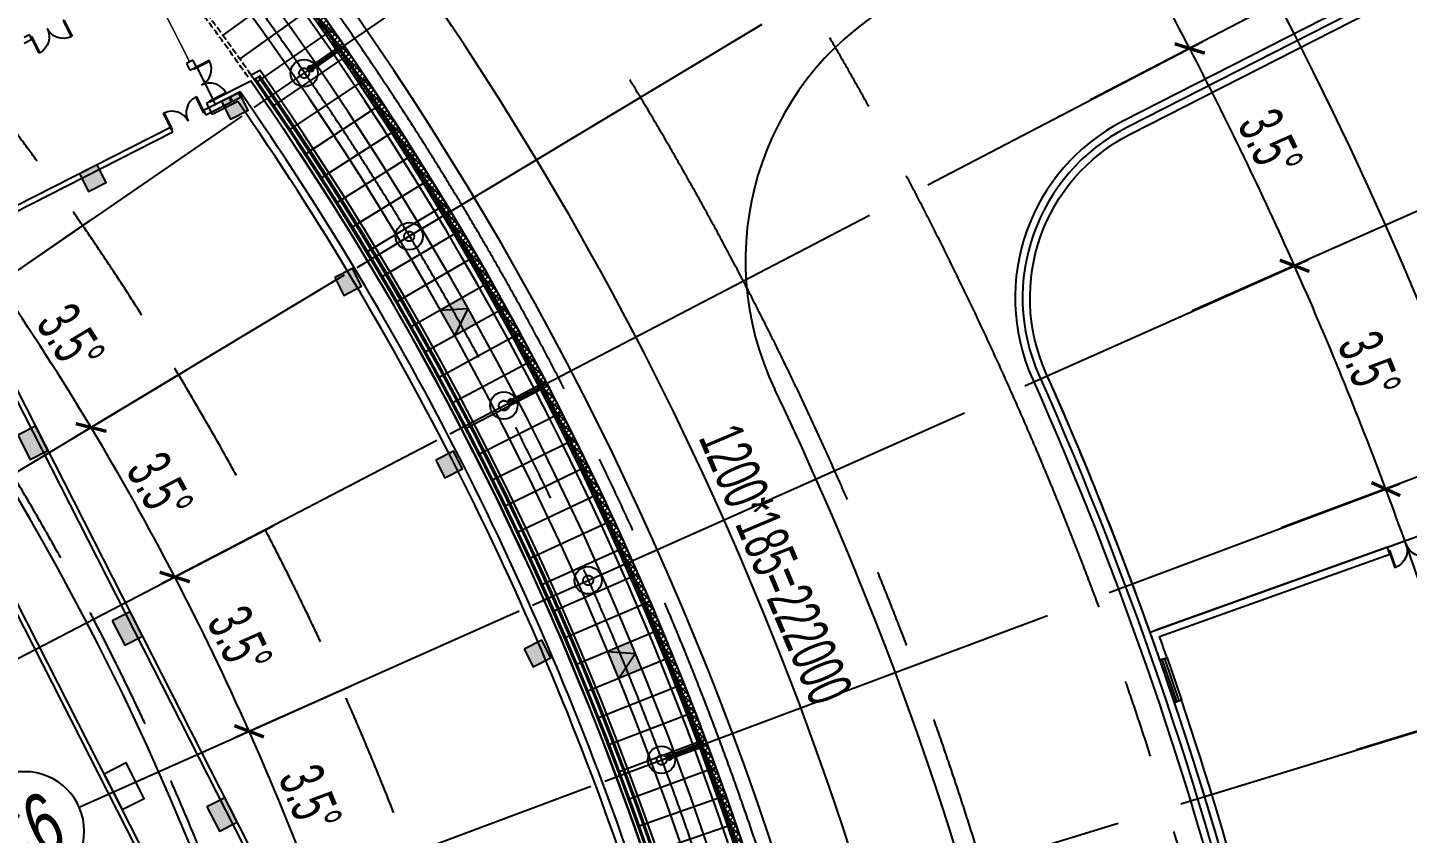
# Model space of a CAD drawing. Extents: x 1962160 to 37842216, y -162679 to 2997677.
# Drawn here: x 37707960 to 37763550, y 2798729 to 2831185 of the extents above; entities that cross this region are included whole.
import ezdxf
from ezdxf.enums import TextEntityAlignment as Align

# ---------------------------------------------------------------- set-up
doc = ezdxf.new("R2010")
doc.units = 0
doc.header["$LTSCALE"] = 1000
for name, pattern in [('__DASH', [0.35, 0.25, -0.1]), ('CENTER', [2, 1.25, -0.25, 0.25, -0.25]), ('CENTER2', [28.575000000000003, 19.05, -3.175, 3.175, -3.175]), ('DASH', [0.35, 0.25, -0.1]), ('HIDDEN', [0.375, 0.25, -0.125])]:
    doc.linetypes.add(name, pattern=pattern)
doc.layers.get('0').update_dxf_attribs({"color": 8})
doc.layers.get('Defpoints').update_dxf_attribs({"color": 8})
for name, color, linetype in [('#幕墙线-平面', 8, 'Continuous'), ('#标注', 8, 'Continuous'), ('#虚线', 8, 'HIDDEN'), ('#轴线', 8, 'CENTER2'), ('1-WIN-1', 8, 'Continuous'), ('A-AL-E', 8, 'Continuous'), ('A-COLS-PLAN-C', 8, 'DASH'), ('A-COLS-PLAN-S', 8, 'DASH'), ('A-DETL-ALUM', 8, 'Continuous'), ('A-FLOR', 8, 'Continuous'), ('A-FLOR-UNDR', 8, '__DASH'), ('A-GRID', 8, 'CENTER'), ('A-HATH', 8, 'Continuous'), ('A-ROOF-DRAN', 8, 'Continuous'), ('A-STRS-HRAL', 8, 'Continuous'), ('COLUMN', 8, 'Continuous'), ('DIM', 8, 'Continuous'), ('G-ACCS', 8, 'Continuous'), ('PUB_HATCH', 8, 'Continuous'), ('周边建筑', 8, 'Continuous'), ('建-填充', 8, 'Continuous'), ('水-雨水-压力流-标识', 8, 'Continuous')]:
    doc.layers.add(name, color=color, linetype=linetype)
doc.layers.add('A-X-CHEK', color=8, linetype='Continuous', plot=False)
doc.styles.add('#文字', font='jrs.shx', dxfattribs={"width": 0.7, "bigfont": 'hztxt.shx'})
doc.styles.add('JHZX', font='jrs.shx', dxfattribs={"width": 0.6, "bigfont": 'jhz.shx'})
doc.dimstyles.new('JZBZ-600', dxfattribs={"dimscale": 600, "dimtxt": 3, "dimasz": 1.5, "dimexe": 1, "dimexo": 1, "dimgap": 0.5, "dimtad": 1, "dimdec": 0, "dimdsep": 46, "dimtxsty": 'JHZX', "dimblk1": 'ARCHTICK', "dimblk2": 'ARCHTICK', "dimsah": 1, "dimcen": 0, "dimclrd": 1, "dimclre": 1, "dimclrt": 2, "dimadec": 1, "dimazin": 2, "dimtfac": 1, "dimtdec": 0, "dimtix": 1, "dimtmove": 0, "dimatfit": 3, "dimfxl": 1, "dimtolj": 1, "dimlwd": -1, "dimlwe": -1, "dimarcsym": 1})

# ---------------------------------------------------------------- blocks, each defined once
blk = doc.blocks.new('排水沟区域')
at = {"layer": 'A-HATH'}
h = blk.add_hatch(dxfattribs=at)
h.set_pattern_fill('ANSI37', color=256, scale=100)
h.set_pattern_definition([(45, (0, 0), (-112.2532015133644, 112.2532015133644), []), (135, (0, 0), (-112.2532015133644, -112.2532015133644), [])])
edge = h.paths.add_edge_path()
edge.add_arc((35778214.13878883, 2927624.965237803), 650.0000000036937, 183.9388823932484, 223.5627937521552, ccw=False)
edge.add_arc((35647972.51225553, 2918657.177440425), 129900.0000000662, 3.938884257588553, 38.97795766836391)
edge.add_line((35748955.2148303, 3000367.053102507), (35748683.21338074, 3000146.791373039))
edge.add_arc((35647972.51225566, 2918657.17744047), 129549.9999999376, 3.938884257573193, 38.97789835857748, ccw=False)
edge.add_arc((35778214.13878738, 2927624.965258901), 1000.000000002873, 183.938884257331, 243.7486610001553)
edge.add_arc((35647972.50986589, 2918657.177302167), 130050.0023937305, 3.558072409215487, 3.756253554398149)
blk.add_lwpolyline([(35777743.13609562, 2927177.018295643, -0.1746354518207903), (35777565.67415892, 2927580.315223805, 0.1540892544204838), (35748955.2148303, 3000367.053102507), (35748683.21338074, 3000146.791373039, -0.1540889894882649), (35777216.50089744, 2927556.272897216, 0.2670597927759777), (35777771.82913741, 2926728.102853881, 0.0008647285902376794)], format="xyb", close=True, dxfattribs=at)
blk = doc.blocks.new('A$C58e34137')
at = {"layer": 'A-X-CHEK'}
blk.add_blockref('排水沟区域', (-35647972.51433039, -2918657.17947907), dxfattribs=at)
blk = doc.blocks.new('雨水立管')
for radius in [80, 50]:
    blk.add_circle((-3.725290298461914e-09, 2.328306436538696e-10), radius)
blk = doc.blocks.new('雨水')
at = {"layer": 'A-ROOF-DRAN'}
for points in [[(35753640.54355153, 2991371.808479092), (35754693.7467623, 2992099.53991175)], [(35753725.81338886, 2991248.402422352), (35754778.71101294, 2991975.92270389)], [(35761714.59047928, 2977952.108993838), (35762848.60033847, 2978546.132071301)], [(35761784.19317549, 2977819.235126276), (35762917.86621848, 2978413.081770886)], [(35768093.01280461, 2963648.46273961), (35769290.98554606, 2964099.784523149)], [(35768145.89513639, 2963508.093729548), (35769343.5202861, 2963959.284562092)]]:
    blk.add_lwpolyline(points, dxfattribs=at)
at = {"xscale": 1.5, "yscale": 1.5, "zscale": 1.5}
for p in [(35753683.1784702, 2991310.105450721), (35761749.3918274, 2977885.672060056), (35768119.45397051, 2963578.278234579)]:
    blk.add_blockref('雨水立管', p, dxfattribs=at)
blk = doc.blocks.new('1100')
at = {"layer": 'A-DETL-ALUM', "ltscale": 0.3}
blk.add_circle((35572079.41488183, 2737404.62498665), 550, dxfattribs=at)
blk = doc.blocks.new('_YZHK')
blk.add_circle((0, 0), 0.5)
blk = doc.blocks.new('ASDFASD')
at = {"layer": 'A-COLS-PLAN-C', "ltscale": 0.3, "xscale": 400, "yscale": 400, "zscale": 400}
for p in [(35753419.45808983, 2991128.855454909), (35757647.06838046, 2984556.299125135), (35761465.54836077, 2977737.912503822), (35764860.65356098, 2970699.130921964), (35767819.71886994, 2963466.211872575)]:
    blk.add_blockref('_YZHK', p, dxfattribs=at)
blk = doc.blocks.new('$DorLib2D$00000002')
at = {"layer": '1-WIN-1'}
for p, q in [((-0.5000000000002274, 1.70530256582424e-13), (-0.5, 0.4875000000000114)), ((-0.4750000000001364, 0.4875000000002387), (-0.5, 0.4875000000000114)), ((-0.4750000000001364, 1.70530256582424e-13), (-0.4750000000001364, 0.4875000000002387)), ((0.4749999999999091, 5.684341886080801e-14), (0.4749999999999091, 0.4875000000001251)), ((0.4749999999999091, 0.4875000000001251), (0.4999999999997726, 0.4875000000001251)), ((0.5, -5.684341886080801e-14), (0.4999999999997726, 0.4875000000001251)), ((-0.5000000000002274, 1.70530256582424e-13), (-0.4750000000001364, 1.70530256582424e-13)), ((0.5, -5.684341886080801e-14), (0.4749999999999091, 5.684341886080801e-14))]:
    blk.add_line(p, q, dxfattribs=at)
for centre, start, end in [((-0.4875000000001819, 5.684341886080801e-14), 0, 88.53071642340379), ((0.4874999999999545, 5.684341886080801e-14), 91.46928357659621, 180)]:
    blk.add_arc(centre, 0.4875, start, end, dxfattribs=at)
blk = doc.blocks.new('$DorLib2D$00000213')
at = {"const_width": 0.02}
blk.add_lwpolyline([(0.5, 3.552713678800501e-15), (-0.5, 3.552713678800501e-15)], dxfattribs=at)
blk = doc.blocks.new('_FZH')
blk.add_lwpolyline([(-0.5, -0.5), (0.5, -0.5), (0.5, 0.5), (-0.5, 0.5)], close=True)
at = {"layer": 'PUB_HATCH'}
blk.add_solid([(-0.5, -0.5), (0.5, -0.5), (-0.5, 0.5), (0.5, 0.5)], dxfattribs=at)
blk = doc.blocks.new('567')
at = {"layer": '周边建筑'}
for p, q in [((-46663.73088429123, 115233.9631459191), (-47073.25337716937, 116876.4681524336)), ((-46739.36969436705, 116364.046517022), (-46469.67184502631, 115282.3475250383)), ((-46718.28945029527, 116279.4970835075), (-46524.23030503094, 116327.8814626262)), ((-46630.54502870142, 115927.5734304413), (-46718.28945029527, 116279.4970835075)), ((-46436.48588345945, 115975.9578095675), (-46524.23030503094, 116327.8814626262)), ((-46384.99494633824, 116182.7966826255), (-46106.00655845553, 115063.8353758301)), ((-46630.54502870142, 115927.5734304413), (-46436.48588345945, 115975.9578095675)), ((-46426.54464557767, 115936.0856822436), (-46620.603790842, 115887.701303124)), ((-46620.603790842, 115887.701303124), (-46339.48567837477, 114760.1981375585)), ((-46145.42653311044, 114808.5825166777), (-46426.54464557767, 115936.0856822436)), ((-48119.17457970232, 114871.0803025137), (-46663.73099029064, 115233.9631459117)), ((-46469.67184502631, 115282.3475250383), (-46663.73099029064, 115233.9631459117)), ((-46663.73099029064, 115233.9631459117), (-46591.15442160517, 114942.8744280268)), ((-48119.17457970232, 114871.0803025137), (-48410.26308713108, 114798.5037863036)), ((-48410.26308713108, 114798.5037863036), (-48337.68651846051, 114507.4150684252)), ((-48337.68651846051, 114507.4150684252), (-48046.5980110243, 114579.9915846284)), ((-48046.5980110243, 114579.9915846284), (-48119.17457970232, 114871.0803025137)), ((-46591.15442160517, 114942.8744280268), (-46106.00655845553, 115063.8353758301)), ((-46339.48567837477, 114760.1981375585), (-46145.42653311044, 114808.5825166777)), ((-45782.54368971288, 113353.1389272665), (-45976.60283497721, 113304.7545481473)), ((-45976.60283497721, 113304.7545481473), (-43917.39607618749, 105045.7273418158)), ((-43723.33693093807, 105094.111720934), (-45782.54368971288, 113353.1389272665)), ((-43433.55228500068, 103105.1358892624), (-10055.37930109352, 111427.2490978912)), ((-43287.87751885504, 103347.5794136371), (-10297.82282546908, 111572.9238640293)), ((-50693.73973722756, 108662.8342742105), (-50887.79888247699, 108614.4498950914)), ((-50887.79888247699, 108614.4498950914), (-50827.55806919932, 108372.8371897195)), ((-50609.30673437566, 108324.1919962093), (-50693.73973722756, 108662.8342742105)), ((-42344.38212601095, 99563.42608116567), (-9354.327432632446, 107788.7705315496)), ((-42295.99774689227, 99369.3669359088), (-9305.943053513765, 107594.7113862932))]:
    blk.add_line(p, q, dxfattribs=at)
blk.add_lwpolyline([(-47073.25338561833, 116876.4681862746, -0.0744215799525629), (-10790.70054857433, 125537.0892229746), (-8338.038720555604, 115699.9999267608), (8338.038676522672, 115699.9999267608), (10790.70050453395, 125537.0892229751, -0.07442158046754624), (47073.25353706628, 116876.4681253135, -0.07421954768420427)], format="xyb", dxfattribs=at)
blk.add_lwpolyline([(-19639.46213047951, 105224.3984380439), (-19881.38402606547, 106194.6941643134), (-21433.85718810558, 105807.6191313569), (-21191.93529250473, 104837.3234050795)], close=True, dxfattribs=at)
for centre, radius, start, end in [((-2.201646566390991e-05, -4.607392475008965e-05), 126000, 68.06235922378528, 111.9376407861825), ((-0.0001288577914237976, -4.404829815030098e-05), 125399.9999977943, 95.94381995888064, 111.8836034919402), ((-0.0001288577914237976, -4.404829815030098e-05), 125099.9999977941, 95.94480624710295, 111.763935769319)]:
    blk.add_arc(centre, radius, start, end, dxfattribs=at)
at = {"layer": 'COLUMN'}
for p, xscale, yscale, zscale, rotation in [((-21997.14863099903, 122947.6943870136), 800.0000000003402, 800.0000000003402, 800.0000000003402, 13.99999999997211), ((-30216.04488839209, 121189.9362298069), 800.0000000003402, 800.0000000003402, 800.0000000003402, 13.99999999997211), ((-38298.11684194952, 118883.4061713074), 800.0000000003402, 800.0000000003402, 800.0000000003402, 13.99999999997211), ((-46242.42663625628, 116024.3422711072), 800.0000000003402, 800.0000000003402, 800.0000000003402, 13.99999999997211), ((-44690.50277806073, 109799.9156503491), 800.0000000003402, 800.0000000003402, 800.0000000003402, 13.99999999997211), ((-18545.59720669687, 109104.2773355283), 1099.999999999926, 799.9999999999873, 799.999999999987, 14.00000000000297), ((-26696.08130741864, 107072.133412492), 1099.999999999926, 799.9999999999873, 799.999999999987, 14.00000000000297), ((-34846.56540814042, 105039.9894894534), 1099.999999999926, 799.9999999999873, 799.999999999987, 14.00000000000297)]:
    blk.add_blockref('_FZH', p, dxfattribs=dict(at, xscale=xscale, yscale=yscale, zscale=zscale, rotation=rotation))
at = {"layer": '周边建筑'}
for name, p, xscale, yscale, zscale, rotation in [('$DorLib2D$00000002', (-47355.16450066864, 114906.9773652707), 1500, 1500, 1500, 13.99999999998198), ('$DorLib2D$00000213', (-49829.4183922112, 114290.0765839666), -3000, 3000, -3000, 13.99999999998196), ('$DorLib2D$00000002', (-46061.01468405128, 114056.6685324092), 1500, 1500, 1500, 103.9999999999999), ('$DorLib2D$00000002', (-50972.21073156595, 109366.3638793533), -1500, 1499.999999999999, 200, 283.9999999999778)]:
    blk.add_blockref(name, p, dxfattribs=dict(at, xscale=xscale, yscale=yscale, zscale=zscale, rotation=rotation))
blk = doc.blocks.new('$WINLIB2D$00000001')
for points in [[(-0.4999999999999964, 0.5000000000000142), (-0.4999999999999964, -0.4999999999999858)], [(-0.4999999999999964, 0.5000000000000142), (0.5000000000000036, 0.5000000000000142)], [(0.5000000000000036, -0.4999999999999858), (0.5000000000000036, 0.5000000000000142)], [(0.5000000000000036, 0.1666666666666714), (-0.4999999999999964, 0.1666666666666714)], [(0.5000000000000036, -0.1666666666666572), (-0.4999999999999964, -0.1666666666666572)], [(-0.4999999999999964, -0.4999999999999858), (0.5000000000000036, -0.4999999999999858)]]:
    blk.add_lwpolyline(points)
blk = doc.blocks.new('1234')
at = {"layer": '周边建筑'}
for p, q in [((-45057.69962797686, 141184.4315249026), (-64211.78246627189, 201202.1048438773)), ((-48145.33322518878, 150859.2661689147), (-48601.38281735964, 152288.2583905384)), ((-47859.53478088044, 150950.4760874063), (-48145.33322520368, 150859.2661689743)), ((-48145.33322520368, 150859.2661689743), (-45118.50623939559, 141374.9638185725)), ((-44863.01896983944, 141561.1511993855), (-47859.53478088044, 150950.4760874063)), ((-42281.87585731596, 142353.4087191746), (-42194.71496592648, 142066.3437585458)), ((-43917.07303276844, 141543.3880342394), (-44004.23392415792, 141830.4529948458)), ((-45118.50623939559, 141374.9638185725), (-45118.50623934157, 141374.9638185874)), ((-45057.69962715916, 141184.4315223321), (-45118.50623934157, 141374.9638185874))]:
    blk.add_line(p, q, dxfattribs=at)
for points in [[(899.9999998621643, 147897.2616378292, -0.06424754974339256), (38411.22599733435, 142825.0248288214, 0.3992271408683902), (47734.13426394202, 147881.3795785159), (62643.80696957186, 193768.6338093206, 0.4257611201714258), (57410.8051248882, 203558.9581788629, 0.1695890934855462), (-81790.47026674077, 195045.0434476584, 0.4257611201712679), (-85791.3257065732, 184689.9521724582), (-65400.53789663129, 140961.7665993124, 0.3992271408685563), (-55530.9065411333, 137079.2778602466, -0.09498676638333799), (-899.9999992009252, 147897.2616378367)], [(3507.282386738807, 147308.2532562092, 0.01190288189879027), (-3507.282390698791, 147308.2532562315), (-3529.532858530059, 148157.964341335, 0.09051536275890958), (-55643.5452967938, 137357.3291338012, -0.3992271408685528), (-65128.64556051977, 141088.5520778373), (-85519.43337046169, 184816.737650983, -0.425761120171263), (-81674.45541529916, 194768.3838115633, -0.08617948601408663), (-11230.48231103458, 210901.2002502978), (-9979.055130984634, 202999.9999966249), (9979.055131915957, 202999.9999895692), (11230.48231178708, 210901.2002502382, -0.05548064099764077), (57329.37135875039, 203270.2220680118, -0.4257611201714432), (62358.49001468346, 193861.3389076069), (47448.81730905734, 147974.0846768022, -0.3992271408683997), (38489.13923465274, 143114.7307615206, 0.0597972305577292), (3529.532854573801, 148157.9643414542), (3507.2932679113, 147308.6687912941)], [(-53552.56643567048, 204917.9412060007, 0.03537684678875146), (-81906.48511818238, 195321.703083761, 0.4257611201712687), (-86063.21804268472, 184563.1666939333), (-65672.43023274094, 140834.9811207876, 0.3992271408685562), (-55418.26778547093, 136801.2265866995, -0.08992013827698078), (-3863.717572046444, 147549.4211662337, -0.08992013827698078)]]:
    blk.add_lwpolyline(points, format="xyb", dxfattribs=at)
for centre, radius, start, end in [((2.793967723846436e-08, -7.748603820800781e-07), 148500.0000006685, 91.64907696212661, 106.5424971075481), ((2.980232238769531e-08, -7.748603820800781e-07), 148200.0000006686, 91.60015078360507, 106.5417941527147), ((2.048909664154053e-08, -7.674098014831543e-07), 148500.0000006624, 107.2369959366549, 107.584250938892), ((1.247972249984741e-07, -1.05053186416626e-06), 148200.0000009605, 107.6613649034631, 107.6999999745817), ((3.725290298461914e-08, -7.748603820800781e-07), 148200.0000006689, 107.2376988997003, 107.6613649034631), ((-4.936009645462036e-07, 1.318752765655518e-06), 148199.9999984893, 107.7579917323684, 111.9463856605834)]:
    blk.add_arc(centre, radius, start, end, dxfattribs=at)
for name, p, xscale, yscale, zscale, rotation in [('$DorLib2D$00000002', (-48230.45879911259, 151619.3672389686), -1500, 1500, 300, 287.7000000314545), ('$WINLIB2D$00000001', (-43099.47444585152, 141948.3983793482), 1800, 300, -1800, 16.88974636892121)]:
    blk.add_blockref(name, p, dxfattribs=dict(at, xscale=xscale, yscale=yscale, zscale=zscale, rotation=rotation))
blk = doc.blocks.new('总体道路0521')
at = {"layer": 'G-ACCS'}
for centre, radius, start, end in [((35647972.51118848, 2918657.176535503), 223.8000000007542, 2.615028490091015, 87.02539691564355), ((35647972.51118848, 2918657.176535503), 130.9999999943868, 3.653077652685774, 42.07717189144375), ((35648107.73557572, 2918722.094676988), 12, 120.999881334774, 205.644494469657), ((35647972.51118848, 2918657.176535503), 137.9999999943868, 3.645302214745482, 25.64449446965705)]:
    blk.add_arc(centre, radius, start, end, dxfattribs=at)
blk = doc.blocks.new('A$C06ac024f')
at = {"layer": 'A-AL-E'}
for points in [[(146966.1108442098, 9139.118675829377), (130293.5131061152, 8119.378913449589, -0.411971783023191), (129393.6296410561, 8909.40498467395, 0.2085567122118536), (81515.31024506688, 100882.8259750819, -0.4119750127441655), (81384.31683558226, 102073.1150699067), (91782.78928811848, 115145.4842241406)], [(146953.5622105077, 9338.72490592394), (130281.3033982068, 8319.005873133894, -0.4119717830233011), (129593.1572190449, 8923.143457010388, 0.2085567122118591), (81641.00849476457, 101038.3893063087, -0.4119750127432668), (81540.83706398308, 101948.6103788218), (91939.0993520841, 115020.7153262636)]]:
    blk.add_lwpolyline(points, format="xyb", dxfattribs=at)
for centre, radius in [((-0.004684269428253174, 0.00567364227026701), 126149.999999992), ((-0.004684269428253174, 0.00567364227026701), 126199.999999992), ((-0.004684276878833771, 0.005673648323863745), 126199.9999999989)]:
    blk.add_arc(centre, radius, 351.0834287830491, 34.92498159711911, dxfattribs=at)
at = {"layer": 'A-FLOR-UNDR'}
for points in [[(100570.4878880084, 75905.05177578982, -0.00882993356890469), (103188.0867053345, 72306.42167782504, -0.00882993356890469)], [(100690.2146648839, 75995.414925911, -0.008829933568897764), (103310.9296712726, 72392.50074449647, -0.008829933568897764)]]:
    blk.add_lwpolyline(points, format="xyb", dxfattribs=at)
at = {"layer": 'A-STRS-HRAL'}
for points in [[(129813.0462543592, 7846.935393485241, -0.2921176871007272), (129044.4563795775, 8885.362658081576, 0.1540888374545785), (100555.2670410722, 81363.75576079264), (100710.6964408681, 81489.61960624158, -0.1540889894881771), (129243.9839575663, 8899.101130418945, 0.2670597927890374), (129799.3121975809, 8070.931087060366, -0.0004314040462649551), (129813.0462543592, 7846.935393484775)], [(103310.9296712726, 72392.50074449694, -0.0004002233398614249), (103426.6898901165, 72227.01827567676), (103606.6081442609, 72318.69121340662, -0.1935717540683458), (124826.7109548077, -19560.50461522304), (124624.2663757429, -19560.50461522304, -0.0004012567173373277), (124592.7107252777, -19760.50461522304), (124997.6942270324, -19760.50461522304, 0.1942794498697185), (103670.8411152959, 72575.88480162481), (103310.9296712726, 72392.50074449647)]]:
    blk.add_lwpolyline(points, format="xyb", dxfattribs=at)
at = {"xscale": 1000, "yscale": 1000, "zscale": 1000}
blk.add_blockref('总体道路0521', (-35647972511.19448, -2918657176.530752), dxfattribs=at)
at = {"layer": 'A-COLS-PLAN-S'}
blk.add_blockref('ASDFASD', (-35647972.51693987, -2918657.171766797), dxfattribs=at)
at = {"layer": 'A-ROOF-DRAN'}
blk.add_blockref('雨水', (-35647972.51693987, -2918657.171766797), dxfattribs=at)
at = {"layer": '周边建筑'}
for name, p, rotation in [('1234', (-0.004923798143863678, 0.005588816478848457), 271.9999999140477), ('567', (-0.006137371063232422, 0.004641769453883171), 283.0000003899075)]:
    blk.add_blockref(name, p, dxfattribs=dict(at, rotation=rotation))
at = {"layer": '水-雨水-压力流-标识'}
for p in [(-35466634.56695417, -2664931.133394311), (-35462406.95666336, -2671503.689724336), (-35458588.47668305, -2678322.07634565), (-35455193.37148294, -2685360.857927261), (-35452234.30617388, -2692593.776976896)]:
    blk.add_blockref('1100', p, dxfattribs=at)
blk = doc.blocks.new('A$C41f195f4')
at = {"layer": '建-填充', "ltscale": 10}
h = blk.add_hatch(color=256, dxfattribs=at)
h.dxf.hatch_style = 1
edge = h.paths.add_edge_path()
edge.add_line((102689.2943369523, 77296.35646408936), (101890.3425372466, 76694.96140109655))
edge.add_arc((0, -4.470348358154297e-08), 127529.4436852917, 36.440213299408185, 36.96953051715428, ccw=False)
edge.add_line((102594.5177145898, 75750.40555392392), (103398.9909574986, 76344.394443959))
edge.add_arc((1.490116119384766e-08, 5.969777703285217e-07), 128529.4436848983, 36.44021619797841, 36.96953321381)
edge = h.paths.add_edge_path()
edge.add_line((111800.9914605096, 63406.27888854314), (110931.1501793787, 62912.94720924925))
edge.add_arc((1.490116119384766e-08, 4.665926098823547e-07), 127529.4436850237, 29.0297765911925, 29.559093163760508, ccw=False)
edge.add_line((111507.6179012284, 61885.45997782005), (112381.9793389365, 62370.73523622565))
edge.add_arc((1.490116119384766e-08, 7.450580596923828e-08), 128529.4436852189, 29.02978228318355, 29.55909865885608)
edge = h.paths.add_edge_path()
edge.add_line((118592.3514175639, 49554.73821237357), (117669.6720352694, 49169.17011487903))
edge.add_arc((-1.490116119384766e-08, 7.078051567077637e-07), 127529.4436850082, 22.148667607154607, 22.677983201797588, ccw=False)
edge.add_line((118118.8838207051, 48080.01967161614), (119045.0856126696, 48457.04784152657))
edge.add_arc((-7.450580596923828e-09, -9.313225746154785e-10), 128529.4436852727, 22.14867580867147, 22.6779912140275)
edge = h.paths.add_edge_path()
edge.add_line((123993.1965276897, 33845.31147573283), (123028.4961834848, 33581.96143025812))
edge.add_arc((7.450580596923828e-09, -5.448237061500549e-08), 127529.4436852718, 14.738259657616311, 15.267573807696408, ccw=False)
edge.add_line((123333.4812146872, 32443.97352575045), (124300.5731565058, 32698.40067966096))
edge.add_arc((4.470348358154297e-08, 7.59027898311615e-08), 128529.4436852017, 14.73827042807922, 15.26758440011191)
at = {"layer": 'DIM', "ltscale": 10}
for points in [[(110931.1501793787, 62912.94720924878), (112044.5456897989, 62974.89718299825), (111507.6179012284, 61885.45997781958)], [(117669.6720352694, 49169.17011487857), (118789.1108875498, 49081.20850782655), (118118.8838207051, 48080.01967161614)]]:
    blk.add_lwpolyline(points, dxfattribs=at)
blk = doc.blocks.new('A$C80b62fe7')
at = {"layer": '#幕墙线-平面'}
for points in [[(218719.7094477937, 197989.2938197274), (201348.7543122098, 196926.8406891157, -0.4119717830239575), (200385.3496613875, 197772.6333065447, 0.2085567122118526), (152529.1790638864, 289703.5068392851, -0.4119750127440977), (152388.9390607923, 290977.8163408032), (163222.968982771, 304597.7436151779)], [(218703.8368275166, 198248.8088673172), (201332.8816919327, 197186.3557367055, -0.4119717830233011), (200644.7355127707, 197790.493320582, 0.2085567122118591), (152692.5867884904, 289905.7391698803, -0.4119750127432668), (152592.4153577089, 290815.9602423934), (163426.4452796876, 304435.8875167696)]]:
    blk.add_lwpolyline(points, format="xyb", dxfattribs=at)
for centre, radius, start, end in [((71051.57360945642, 188867.3555372115), 128529.4436852644, 333.5022467601689, 195.775796910644), ((71051.57360945642, 188867.3555372115), 127529.4436852644, 333.539850647279, 195.7883970499479), ((71051.57360945642, 188867.3555372139), 126149.999999992, 351.0834286526117, 34.9249813998656), ((71051.57360945642, 188867.3555372139), 126409.999999992, 351.0834286526117, 34.9249813998656)]:
    blk.add_arc(centre, radius, start, end, dxfattribs=at)
blk = doc.blocks.new('DASWQE')
at = {"layer": '#幕墙线-平面', "ltscale": 10}
for points in [[(105209.3918123245, 76190.51040036231), (102172.1691841632, 73991.01529761637)], [(105908.7310690284, 75215.36202013306), (102851.3196632415, 73044.01785214944)], [(106599.0323147178, 74233.79493142804), (103521.6930438727, 72090.78699579835)], [(107280.2366406545, 73245.89289895771), (104183.2321179062, 71131.40407512011)], [(107952.2859143913, 72251.740228042), (104835.8804310858, 70165.95096168015)], [(108615.1227847934, 71251.42175741587), (105479.5822879001, 69194.51004505623)], [(109268.6906868368, 70245.0228519896), (106114.2827562839, 68217.16422581347)], [(109912.9338465333, 69232.62939556455), (106739.9276723415, 67233.9969084314)], [(110547.7972856313, 68214.32778350357), (107356.4636449516, 66245.09199417802)], [(111173.2268263251, 67190.20491535682), (107963.8380603343, 65250.53387395712)], [(111789.1690958589, 66160.34818744892), (108561.999086529, 64250.40742110647)], [(112395.5715311468, 65124.84548541764), (109150.8956778347, 63244.79798414605)], [(112992.3823831528, 64083.78517671628), (109730.4775791541, 62233.79137950577)], [(113579.5507214069, 63037.25610307185), (110300.6953302771, 61217.47388420021)], [(114157.0264382809, 61985.34757290268), (110861.5002701133, 60195.93222845905)], [(114724.7602533251, 60928.14935369836), (111412.8445408344, 59169.25358833)], [(115282.7037174106, 59865.75166435773), (111954.6810919791, 58137.52557824273)], [(115830.8092169017, 58798.24516749103), (112486.9636844471, 57100.83624352701)], [(116369.029977724, 57725.72096168296), (113009.6468944401, 56059.27405289793)], [(116897.3200693429, 56648.27057371754), (113522.686117366, 55012.92789091449)], [(117415.6344086751, 55565.98595076893), (114026.037571609, 53961.88705038372)], [(117923.9287639484, 54478.95945255226), (114519.6583023071, 52906.24122474808)], [(118422.1597584784, 53387.28384344513), (115003.5061849877, 51846.08050043089)], [(118910.2848743573, 52291.05228456948), (115477.5399291664, 50781.49534914503)], [(119388.2624561042, 51190.35832584044), (115941.7190818638, 49712.57662016945)], [(119856.0517141819, 50085.29589798581), (116396.0040311068, 48639.41553261178)], [(120313.6127285212, 48975.95930452831), (116840.3560092449, 47562.10366760381)], [(120760.9064518958, 47862.4432137371), (117274.737096265, 46480.73296049517)], [(121197.89471329, 46744.84265055088), (117699.1102230921, 45395.39569301391)], [(121624.54022111, 45623.25298846886), (118113.4391746819, 44306.18448538054)], [(122040.8065663874, 44497.76994141005), (118517.6885931343, 43213.19228841038)], [(122446.658225894, 43368.48955554562), (118911.8239807189, 42116.51237557922)], [(122842.0605651885, 42235.50820110366), (119295.8117028177, 41016.23833506322)]]:
    blk.add_lwpolyline(points, dxfattribs=at)
at = {"layer": 'DIM', "ltscale": 10}
blk.add_blockref('A$C80b62fe7', (-71047.03888088465, -188862.9763723449), dxfattribs=at)
blk = doc.blocks.new('_ARCHTICK')
at = {"const_width": 0.15}
blk.add_lwpolyline([(-0.5, -0.5), (0.5, 0.5)], dxfattribs=at)
blk = doc.blocks.new('*D148')
at = {"layer": '#标注', "color": 1, "transparency": 16777216}
for p, q in [((36897588.36657415, 2962398.251928855), (36885879.89579728, 2958020.842641512)), ((36900040.32494871, 2955174.614665877), (36888086.44916742, 2951520.185325013))]:
    blk.add_line(p, q, dxfattribs=at)
blk.add_arc((36780603.45404898, 2918661.469190462), 112993.4582866964, 16.99896005310106, 20.49910458656229, dxfattribs=at)
at = {"layer": 'Defpoints', "color": 0, "transparency": 16777216}
for p in [(36898150.37317143, 2962608.367574645), (36900614.1109862, 2955350.027274238), (36887965.20498942, 2953888.959174713), (36780603.45404898, 2918661.469190462)]:
    blk.add_point(p, dxfattribs=at)
at = {"layer": '#标注', "color": 1, "transparency": 16777216, "xscale": 900, "yscale": 900, "zscale": 900}
for p, rotation in [((36886441.90239457, 2958230.958287302), 110.4991045865623), ((36888660.23520492, 2951695.597933372), 286.998960053101)]:
    blk.add_blockref('_ARCHTICK', p, dxfattribs=dict(at, rotation=rotation))
at = {"layer": '#标注', "color": 2, "transparency": 16777216, "insert": (36888737.30021644, 2955365.927073795), "char_height": 1800, "attachment_point": 5, "rotation": 288.7490323198321, "style": 'JHZX'}
blk.add_mtext('\\A1;3.5°', dxfattribs=at)
blk = doc.blocks.new('*D149')
at = {"layer": '#标注', "color": 1, "transparency": 16777216}
for p, q in [((36894700.08015978, 2969458.475332184), (36883280.68441286, 2964374.441424578)), ((36897588.36657416, 2962398.251928851), (36885879.89579742, 2958020.842641558))]:
    blk.add_line(p, q, dxfattribs=at)
blk.add_arc((36780603.45404898, 2918661.469190476), 112993.4582868321, 20.49910458655371, 23.99912631150518, dxfattribs=at)
at = {"layer": 'Defpoints', "color": 0, "transparency": 16777216}
for p in [(36895248.21115563, 2969702.50895975), (36898150.37317145, 2962608.367574643), (36885614.29143968, 2960377.720773283), (36780603.45404898, 2918661.469190476)]:
    blk.add_point(p, dxfattribs=at)
at = {"layer": '#标注', "color": 1, "transparency": 16777216, "xscale": 900, "yscale": 900, "zscale": 900}
for p, rotation in [((36883828.81540871, 2964618.475052146), 113.9991263115052), ((36886441.9023947, 2958230.958287349), 290.4991045865537)]:
    blk.add_blockref('_ARCHTICK', p, dxfattribs=dict(at, rotation=rotation))
at = {"layer": '#标注', "color": 2, "transparency": 16777216, "insert": (36886294.7925155, 2961899.032589206), "char_height": 1800, "attachment_point": 5, "rotation": 292.2491154490299, "style": 'JHZX'}
blk.add_mtext('\\A1;3.5°', dxfattribs=at)
blk = doc.blocks.new('*D150')
at = {"layer": '#标注', "color": 1, "transparency": 16777216}
for p, q in [((36891386.00664318, 2976329.501613481), (36880298.30095846, 2970557.778937394)), ((36894700.08015978, 2969458.475332178), (36883280.68441278, 2964374.441424539))]:
    blk.add_line(p, q, dxfattribs=at)
blk.add_arc((36780603.45404896, 2918661.469190517), 112993.4582867399, 23.9991263114816, 27.49930243951711, dxfattribs=at)
at = {"layer": 'Defpoints', "color": 0, "transparency": 16777216}
for p in [(36891918.21651605, 2976606.544301933), (36895248.21115563, 2969702.508959742), (36882871.64744532, 2966710.800455807), (36780603.45404896, 2918661.469190517)]:
    blk.add_point(p, dxfattribs=at)
at = {"layer": '#标注', "color": 1, "transparency": 16777216, "xscale": 900, "yscale": 900, "zscale": 900}
for p, rotation in [((36880830.51083133, 2970834.821625847), 117.4993024395171), ((36883828.81540863, 2964618.475052105), 293.9991263114816)]:
    blk.add_blockref('_ARCHTICK', p, dxfattribs=dict(at, rotation=rotation))
at = {"layer": '#标注', "color": 2, "transparency": 16777216, "insert": (36883457.98111051, 2968270.865260527), "char_height": 1800, "attachment_point": 5, "rotation": 295.7492143754998, "style": 'JHZX'}
blk.add_mtext('\\A1;3.5°', dxfattribs=at)
blk = doc.blocks.new('*D151')
at = {"layer": '#标注', "color": 1, "transparency": 16777216}
for p, q in [((36887658.6248228, 2982985.386464052), (36876943.97528847, 2976547.507515481)), ((36891386.00664319, 2976329.501613485), (36880298.30095848, 2970557.778937411))]:
    blk.add_line(p, q, dxfattribs=at)
blk.add_arc((36780603.45404895, 2918661.469190519), 112993.4582867689, 27.49930243951623, 30.99948136365027, dxfattribs=at)
at = {"layer": 'Defpoints', "color": 0, "transparency": 16777216}
for p in [(36888172.92800044, 2983294.404653585), (36891918.21651605, 2976606.544301936), (36879747.38764717, 2972864.808997924), (36780603.45404895, 2918661.469190519)]:
    blk.add_point(p, dxfattribs=at)
at = {"layer": '#标注', "color": 1, "transparency": 16777216, "xscale": 900, "yscale": 900, "zscale": 900}
for p, rotation in [((36877458.27846612, 2976856.525705013), 120.9994813636503), ((36880830.51083136, 2970834.821625864), 297.4993024395162)]:
    blk.add_blockref('_ARCHTICK', p, dxfattribs=dict(at, rotation=rotation))
at = {"layer": '#标注', "color": 2, "transparency": 16777216, "insert": (36880237.38262749, 2974457.761105856), "char_height": 1800, "attachment_point": 5, "rotation": 299.2493919015823, "style": 'JHZX'}
blk.add_mtext('\\A1;3.5°', dxfattribs=at)
blk = doc.blocks.new('*D152')
at = {"layer": '#标注', "color": 1, "transparency": 16777216}
for p, q in [((36883531.84125145, 2989401.295531277), (36873230.22211398, 2982321.278359918)), ((36887658.62482279, 2982985.386464069), (36876943.97528847, 2976547.507515479))]:
    blk.add_line(p, q, dxfattribs=at)
blk.add_arc((36780603.45404902, 2918661.469190435), 112993.4582867566, 30.99948136370497, 34.49966189498474, dxfattribs=at)
at = {"layer": 'Defpoints', "color": 0, "transparency": 16777216}
for p in [(36884026.31897004, 2989741.136355503), (36888172.92800044, 2983294.404653601), (36876253.24107725, 2978816.600784123), (36780603.45404902, 2918661.469190435)]:
    blk.add_point(p, dxfattribs=at)
at = {"layer": '#标注', "color": 1, "transparency": 16777216, "xscale": 900, "yscale": 900, "zscale": 900}
for p, rotation in [((36873724.69983258, 2982661.119184144), 124.4996618949847), ((36877458.27846611, 2976856.525705012), 300.999481363705)]:
    blk.add_blockref('_ARCHTICK', p, dxfattribs=dict(at, rotation=rotation))
at = {"layer": '#标注', "color": 2, "transparency": 16777216, "insert": (36876645.06935584, 2980436.496869463), "char_height": 1800, "attachment_point": 5, "rotation": 302.7495716293431, "style": 'JHZX'}
blk.add_mtext('\\A1;3.5°', dxfattribs=at)
blk = doc.blocks.new('*D153')
at = {"layer": '#标注', "color": 1, "transparency": 16777216}
for p, q in [((36877664.02317618, 2997259.318038465), (36867949.68640679, 2989392.828279302)), ((36883531.84125146, 2989401.295531262), (36873230.22211398, 2982321.27835991))]:
    blk.add_line(p, q, dxfattribs=at)
blk.add_arc((36780603.45404893, 2918661.469190532), 112993.4582867581, 34.49966189491822, 38.99991076836531, dxfattribs=at)
at = {"layer": 'Defpoints', "color": 0, "transparency": 16777216}
for p in [(36878130.31134111, 2997636.909546908), (36884026.31897005, 2989741.136355484), (36872017.37781578, 2985076.950496856), (36780603.45404893, 2918661.469190532)]:
    blk.add_point(p, dxfattribs=at)
at = {"layer": '#标注', "color": 1, "transparency": 16777216, "xscale": 900, "yscale": 900, "zscale": 900}
for p, rotation in [((36868415.97457172, 2989770.419787742), 128.9999107683653), ((36873724.69983258, 2982661.119184135), 304.4996618949182)]:
    blk.add_blockref('_ARCHTICK', p, dxfattribs=dict(at, rotation=rotation))
at = {"layer": '#标注', "color": 2, "transparency": 16777216, "insert": (36872101.65268274, 2986985.883291634), "char_height": 1800, "attachment_point": 5, "rotation": 306.74978633164176, "style": 'JHZX'}
blk.add_mtext('\\A1;4.5°', dxfattribs=at)
blk = doc.blocks.new('*D203')
at = {"layer": '#标注', "color": 1, "transparency": 16777216}
for p, q in [((36911166.35415189, 2986626.484302226), (36922254.04969408, 2992398.226462403)), ((36915072.15036196, 2978528.687885767), (36926491.53491529, 2983612.746935677))]:
    blk.add_line(p, q, dxfattribs=at)
blk.add_arc((36780603.45404898, 2918661.469190497), 159093.4582867629, 23.99925246067566, 27.49940312379131, dxfattribs=at)
at = {"layer": 'Defpoints', "color": 0, "transparency": 16777216}
for p in [(36910634.14476586, 2986349.440678535), (36924595.72677568, 2986314.6573241), (36914524.0199034, 2978284.653051369), (36780603.45404898, 2918661.469190497)]:
    blk.add_point(p, dxfattribs=at)
at = {"layer": '#标注', "color": 1, "transparency": 16777216, "xscale": 900, "yscale": 900, "zscale": 900}
for p, rotation in [((36921721.84030805, 2992121.182838716), 117.4994031237913), ((36925943.40445673, 2983368.712101279), 293.9992524606756)]:
    blk.add_blockref('_ARCHTICK', p, dxfattribs=dict(at, rotation=rotation))
at = {"layer": '#标注', "color": 2, "transparency": 16777216, "insert": (36924980.3067111, 2988298.508077219), "char_height": 1800, "attachment_point": 5, "rotation": 295.7493277922335, "style": 'JHZX'}
blk.add_mtext('\\A1;3.5°', dxfattribs=at)
blk = doc.blocks.new('*D204')
at = {"layer": '#标注', "color": 1, "transparency": 16777216}
for p, q in [((36906773.46082099, 2994470.72689409), (36917488.10196739, 3000908.619802633)), ((36911166.35415187, 2986626.484302228), (36922254.04969401, 2992398.22646237))]:
    blk.add_line(p, q, dxfattribs=at)
blk.add_arc((36780603.45404894, 2918661.469190562), 159093.4582866942, 27.49940312376556, 30.99955601376238, dxfattribs=at)
at = {"layer": 'Defpoints', "color": 0, "transparency": 16777216}
for p in [(36920196.82215957, 2994979.357324004), (36906259.15804596, 2994161.708034478), (36910634.14476585, 2986349.440678541), (36780603.45404894, 2918661.469190562)]:
    blk.add_point(p, dxfattribs=at)
at = {"layer": '#标注', "color": 1, "transparency": 16777216, "xscale": 900, "yscale": 900, "zscale": 900}
for p, rotation in [((36916973.79919236, 3000599.600943021), 120.9995560137624), ((36921721.84030799, 2992121.182838684), 297.4994031237655)]:
    blk.add_blockref('_ARCHTICK', p, dxfattribs=dict(at, rotation=rotation))
at = {"layer": '#标注', "color": 2, "transparency": 16777216, "insert": (36920459.56778278, 2996982.987439226), "char_height": 1800, "attachment_point": 5, "rotation": 299.24947956876326, "style": 'JHZX'}
blk.add_mtext('\\A1;3.5°', dxfattribs=at)
blk = doc.blocks.new('*D227')
at = {"layer": '#标注', "color": 1, "transparency": 16777216}
for p, q in [((36921366.03937028, 2961694.11651882), (36933319.91515389, 2965348.545851931)), ((36924025.04808468, 2951769.784259043), (36936204.73287718, 2954581.416944181))]:
    blk.add_line(p, q, dxfattribs=at)
blk.add_arc((36780603.45404898, 2918661.469190534), 159093.4582868052, 12.99879809919203, 16.99896001598044, dxfattribs=at)
at = {"layer": 'Defpoints', "color": 0, "transparency": 16777216}
for p in [(36920792.25333267, 2961518.70391083), (36934745.4194259, 2958043.990432758), (36923440.42321464, 2951634.825890156), (36780603.45404898, 2918661.469190534)]:
    blk.add_point(p, dxfattribs=at)
at = {"layer": '#标注', "color": 1, "transparency": 16777216, "xscale": 900, "yscale": 900, "zscale": 900}
for p, rotation in [((36932746.12911628, 2965173.133243943), 106.9989600159804), ((36935620.10800715, 2954446.458575296), 282.998798099192)]:
    blk.add_blockref('_ARCHTICK', p, dxfattribs=dict(at, rotation=rotation))
at = {"layer": '#标注', "color": 2, "transparency": 16777216, "insert": (36935435.85682105, 2960145.439846289), "char_height": 1800, "attachment_point": 5, "rotation": 284.99887905758624, "style": 'JHZX'}
blk.add_mtext('\\A1;4°', dxfattribs=at)
blk = doc.blocks.new('*D228')
at = {"layer": '#标注', "color": 1, "transparency": 16777216}
for p, q in [((36918476.27843998, 2970207.550097423), (36930184.74921678, 2974584.959384728)), ((36921366.03937027, 2961694.116518822), (36933319.91515383, 2965348.545851912))]:
    blk.add_line(p, q, dxfattribs=at)
blk.add_arc((36780603.45404895, 2918661.469190547), 159093.4582867558, 16.998960015974, 20.49910458652198, dxfattribs=at)
at = {"layer": 'Defpoints', "color": 0, "transparency": 16777216}
for p in [(36917914.2718427, 2969997.434451632), (36931767.53475104, 2968261.360068778), (36920792.25333267, 2961518.703910833), (36780603.45404895, 2918661.469190547)]:
    blk.add_point(p, dxfattribs=at)
at = {"layer": '#标注', "color": 1, "transparency": 16777216, "xscale": 900, "yscale": 900, "zscale": 900}
for p, rotation in [((36929622.74261949, 2974374.84373894), 110.499104586522), ((36932746.12911622, 2965173.133243926), 286.998960015974)]:
    blk.add_blockref('_ARCHTICK', p, dxfattribs=dict(at, rotation=rotation))
at = {"layer": '#标注', "color": 2, "transparency": 16777216, "insert": (36932391.02946699, 2970183.549100466), "char_height": 1800, "attachment_point": 5, "rotation": 288.74903230124755, "style": 'JHZX'}
blk.add_mtext('\\A1;3.5°', dxfattribs=at)
blk = doc.blocks.new('*D229')
at = {"layer": '#标注', "color": 1, "transparency": 16777216}
for p, q in [((36915072.15036196, 2978528.687885763), (36926491.53491528, 2983612.746935667)), ((36918476.27843998, 2970207.550097419), (36930184.74921678, 2974584.959384726))]:
    blk.add_line(p, q, dxfattribs=at)
blk.add_arc((36780603.45404898, 2918661.46919051), 159093.4582867498, 20.49910458653726, 23.99925246067048, dxfattribs=at)
at = {"layer": 'Defpoints', "color": 0, "transparency": 16777216}
for p in [(36914524.0199034, 2978284.653051373), (36928457.43303674, 2977397.568542793), (36917914.2718427, 2969997.434451628), (36780603.45404898, 2918661.46919051)]:
    blk.add_point(p, dxfattribs=at)
at = {"layer": '#标注', "color": 1, "transparency": 16777216, "xscale": 900, "yscale": 900, "zscale": 900}
for p, rotation in [((36925943.40445672, 2983368.712101275), 113.9992524606705), ((36929622.74261949, 2974374.843738938), 290.4991045865372)]:
    blk.add_blockref('_ARCHTICK', p, dxfattribs=dict(at, rotation=rotation))
at = {"layer": '#标注', "color": 2, "transparency": 16777216, "insert": (36928962.41241828, 2979354.238455869), "char_height": 1800, "attachment_point": 5, "rotation": 292.2491785236043, "style": 'JHZX'}
blk.add_mtext('\\A1;3.5°', dxfattribs=at)
blk = doc.blocks.new('*D64')
at = {"layer": '#标注', "color": 1, "transparency": 16777216}
for p, q in [((36891695.55188898, 3015232.356518981), (36904144.47523779, 3026054.040486193)), ((36900436.30621282, 2833177.681112401), (36913864.71399576, 2823598.411785046))]:
    blk.add_line(p, q, dxfattribs=at)
blk.add_arc((36780603.45404895, 2918661.4691905), 163093.4582867715, 324.4975139136729, 40.99999999998872, dxfattribs=at)
at = {"layer": 'Defpoints', "color": 0, "transparency": 16777216}
for p in [(36891242.72614085, 3014838.721101587), (36780603.45404895, 2918661.4691905), (36941218.33693203, 2890335.941262602), (36899947.85202042, 2833526.124080375)]:
    blk.add_point(p, dxfattribs=at)
at = {"layer": '#标注', "color": 1, "transparency": 16777216, "xscale": 900, "yscale": 900, "zscale": 900}
for p, rotation in [((36903691.64948966, 3025660.405068799), 130.9999999999887), ((36913376.25980336, 2823946.854753019), 234.4975139136729)]:
    blk.add_blockref('_ARCHTICK', p, dxfattribs=dict(at, rotation=rotation))
at = {"layer": '#标注', "color": 2, "transparency": 16777216, "insert": (36944707.88074233, 2926540.40157154), "char_height": 1800, "attachment_point": 5, "rotation": 272.7487569568309, "style": 'JHZX'}
blk.add_mtext('\\A1;76.5°', dxfattribs=at)
blk = doc.blocks.new('*D111')
at = {"layer": '#标注', "color": 1, "transparency": 16777216}
for p, q in [((36874861.74352521, 3000598.950161402), (36862409.03545138, 2989773.976182932)), ((36882278.00955416, 2846131.05704728), (36868845.5192631, 2855713.238666661))]:
    blk.add_line(p, q, dxfattribs=at)
blk.add_arc((36780603.45404898, 2918661.4691905), 108993.4582866235, 324.4975139136607, 40.99999999999096, dxfattribs=at)
at = {"layer": 'Defpoints', "color": 0, "transparency": 16777216}
for p in [(36875314.56927335, 3000992.585578796), (36780603.45404898, 2918661.4691905), (36887940.50926641, 2899731.84884221), (36882766.46374656, 2845782.614079307)]:
    blk.add_point(p, dxfattribs=at)
at = {"layer": '#标注', "color": 1, "transparency": 16777216, "xscale": 900, "yscale": 900, "zscale": 900}
for p, rotation in [((36862861.86119953, 2990167.611600326), 130.999999999991), ((36869333.9734555, 2855364.795698687), 234.4975139136607)]:
    blk.add_blockref('_ARCHTICK', p, dxfattribs=dict(at, rotation=rotation))
at = {"layer": '#标注', "color": 2, "transparency": 16777216, "insert": (36890670.12673368, 2923945.957177582), "char_height": 1800, "attachment_point": 5, "rotation": 272.7487569568263, "style": 'JHZX'}
blk.add_mtext('\\A1;76.5°', dxfattribs=at)
blk = doc.blocks.new('*U246')
blk.add_line((20, 4.898587196589413e-16), (0, 0))
blk.add_circle((24, 0), 4)
at = {"style": 'JHZX', "width": 0.75}
blk.add_attdef('AXES', text='', height=4, dxfattribs=at).set_placement((23.99999999999997, 0), align=Align.MIDDLE_CENTER)
blk = doc.blocks.new('DOTE-11')
at = {"layer": '#虚线', "ltscale": 20}
for radius, end in [(117099.9999999995, 50.90588039648975), (109299.9999999995, 50.72061515791979), (101499.9999999995, 50.50683943095017)]:
    blk.add_arc((36780598.51695531, 2918657.177440438), radius, 329.9999999848261, end, dxfattribs=at)
at = {"layer": '#轴线'}
for p, q in [((36884026.35362762, 2989741.160174586), (36901415.41620734, 3001692.331773557)), ((36888173.01319367, 2983294.455841731), (36906259.24323826, 2994161.75922222)), ((36891918.37651943, 2976606.628401514), (36910634.30509925, 2986349.524140664)), ((36895248.47188969, 2969702.626146525), (36914524.28104572, 2978284.76931533)), ((36898150.87670621, 2962608.203788575), (36917914.65989913, 2969997.579533054)), ((36900614.76382891, 2955349.826383218), (36920792.79417948, 2961518.869352803))]:
    blk.add_line(p, q, dxfattribs=at)
for radius, end in [(146599.9999999995, 183.9998103525153), (138799.9999999995, 210.1884172151102), (130399.9999999995, 210.3293811306592), (127949.9999999995, 210.3740096847854)]:
    blk.add_arc((36780598.51695531, 2918657.177440438), radius, 324.4999999903098, end, dxfattribs=at)
blk = doc.blocks.new('ZW-5001')
at = {"layer": '#标注'}
ref = blk.add_blockref('*U246', (36917722.0612051, 2990059.421990788), dxfattribs=dict(at, xscale=600.0000000000001, yscale=600.0000000000001, rotation=27.4151430415777))
ref.add_attrib('AXES', 'C5', dxfattribs={"layer": '0', "height": 2399.999999999999, "rotation": 27.41514323292066, "style": '#文字', "width": 0.7}).set_placement((36930504.85084336, 2996689.677561547), align=Align.MIDDLE_CENTER)
ref = blk.add_blockref('*U246', (36921825.24590823, 2981555.171313609), dxfattribs=dict(at, xscale=600.0000000000001, yscale=600.0000000000001, rotation=23.91519058785773))
ref.add_attrib('AXES', 'C6', dxfattribs={"layer": '0', "height": 2399.999999999999, "rotation": 23.91519089275442, "style": '#文字', "width": 0.7}).set_placement((36934988.95564221, 2987392.70040638), align=Align.MIDDLE_CENTER)
ref = blk.add_blockref('*U246', (36877433.28647099, 2985210.051652132), dxfattribs=dict(at, xscale=-600.0000000000002, yscale=600, rotation=34.49969483037982))
ref.add_attrib('AXES', 'C3', dxfattribs={"layer": '0', "height": 2400, "rotation": 34.49969470363359, "style": '#文字', "width": 0.7}).set_placement((36865565.82591411, 2977053.865052721), align=Align.MIDDLE_CENTER)
ref = blk.add_blockref('*U246', (36881315.57285915, 2979174.383268815), dxfattribs=dict(at, xscale=-600, yscale=599.9999999999999, rotation=30.99974237665994))
ref.add_attrib('AXES', 'C4', dxfattribs={"layer": '0', "height": 2399.999999999999, "rotation": 30.99974244438244, "style": '#文字', "width": 0.7}).set_placement((36868972.33038285, 2971757.890493597), align=Align.MIDDLE_CENTER)
ref = blk.add_blockref('*U246', (36925401.61251296, 2972816.29231245), dxfattribs=dict(at, xscale=600.0000000000001, yscale=600.0000000000001, rotation=20.41523813413777))
ref.add_attrib('AXES', 'C7', dxfattribs={"layer": '0', "height": 2399.999999999999, "rotation": 20.41523836475279, "style": '#文字', "width": 0.7}).set_placement((36938897.13773207, 2977839.319181743), align=Align.MIDDLE_CENTER)
ref = blk.add_blockref('*U246', (36884822.15445667, 2972912.967619534), dxfattribs=dict(at, xscale=-600, yscale=599.9999999999998, rotation=27.49978992294016))
ref.add_attrib('AXES', 'C5', dxfattribs={"layer": '0', "height": 2399.999999999999, "rotation": 27.49978988841285, "style": '#文字', "width": 0.7}).set_placement((36872049.17408103, 2966263.834425126), align=Align.MIDDLE_CENTER)
ref = blk.add_blockref('*U246', (36928437.82009238, 2963875.383643697), dxfattribs=dict(at, xscale=600, yscale=600, rotation=16.91528568041781))
ref.add_attrib('AXES', 'C8', dxfattribs={"layer": '0', "height": 2399.999999999999, "rotation": 16.91528597312117, "style": '#文字', "width": 0.7}).set_placement((36942214.81841412, 2968065.170883158), align=Align.MIDDLE_CENTER)
ref = blk.add_blockref('*U246', (36887939.95065577, 2966449.161674582), dxfattribs=dict(at, xscale=-600, yscale=599.9999999999999, rotation=23.99983746922012))
ref.add_attrib('AXES', 'C6', dxfattribs={"layer": '0', "height": 2399.999999999999, "rotation": 23.99983737814291, "style": '#文字', "width": 0.7}).set_placement((36874784.87945292, 2960592.191334748), align=Align.MIDDLE_CENTER)
ref = blk.add_blockref('*U246', (36890657.33113556, 2959807.077381144), dxfattribs=dict(at, xscale=-600, yscale=599.9999999999999, rotation=20.49988501550017))
ref.add_attrib('AXES', 'C7', dxfattribs={"layer": '0', "height": 2399.999999999999, "rotation": 20.49988506079839, "style": '#文字', "width": 0.7}).set_placement((36877169.24149178, 2954764.118163094), align=Align.MIDDLE_CENTER)
for base, center, p1, p2, picture, middle in [((36941218.33693203, 2890335.941262602), (36780603.45404896, 2918661.469190501), (36899947.85202043, 2833526.124080375), (36891242.72614085, 3014838.721101587), '*D64', (36944707.88074233, 2926540.401571544)), ((36887940.50926641, 2899731.84884221), (36780603.45404899, 2918661.4691905), (36882766.46374656, 2845782.614079307), (36875314.56927335, 3000992.585578796), '*D111', (36890670.12673368, 2923945.957177579)), ((36920196.82215957, 2994979.357324004), (36780603.45404895, 2918661.469190563), (36910634.14476585, 2986349.44067854), (36906259.15804596, 2994161.708034475), '*D204', (36920459.56778278, 2996982.987439228)), ((36872017.37781578, 2985076.950496856), (36780603.45404894, 2918661.469190536), (36884026.31897005, 2989741.136355487), (36878130.31134111, 2997636.909546907), '*D153', (36872101.65268274, 2986985.883291634)), ((36924595.72677568, 2986314.6573241), (36780603.45404898, 2918661.469190499), (36914524.0199034, 2978284.65305137), (36910634.14476586, 2986349.440678536), '*D203', (36924980.3067111, 2988298.508077215)), ((36876253.24107725, 2978816.600784123), (36780603.45404901, 2918661.469190436), (36888172.92800044, 2983294.404653599), (36884026.31897005, 2989741.136355501), '*D152', (36876645.06935584, 2980436.49686946)), ((36928457.43303674, 2977397.568542793), (36780603.45404898, 2918661.46919051), (36917914.2718427, 2969997.43445163), (36914524.0199034, 2978284.65305137), '*D229', (36928962.41241828, 2979354.238455867)), ((36879747.38764717, 2972864.808997924), (36780603.45404895, 2918661.469190521), (36891918.21651605, 2976606.544301933), (36888172.92800044, 2983294.404653586), '*D151', (36880237.38262749, 2974457.761105858)), ((36882871.64744532, 2966710.800455807), (36780603.45404896, 2918661.469190518), (36895248.21115563, 2969702.508959742), (36891918.21651605, 2976606.544301932), '*D150', (36883457.98111051, 2968270.865260527)), ((36931767.53475104, 2968261.360068778), (36780603.45404895, 2918661.469190549), (36920792.25333266, 2961518.703910831), (36917914.2718427, 2969997.434451633), '*D228', (36932391.02946699, 2970183.54910047)), ((36885614.29143968, 2960377.720773283), (36780603.45404897, 2918661.469190474), (36898150.37317144, 2962608.367574644), (36895248.21115562, 2969702.508959748), '*D149', (36886294.7925155, 2961899.032589205)), ((36934745.4194259, 2958043.990432758), (36780603.45404897, 2918661.469190534), (36923440.42321463, 2951634.825890155), (36920792.25333266, 2961518.70391083), '*D227', (36935435.85682105, 2960145.439846285)), ((36887965.20498942, 2953888.959174713), (36780603.45404898, 2918661.469190462), (36900614.11098621, 2955350.027274237), (36898150.37317144, 2962608.367574647), '*D148', (36888737.30021644, 2955365.927073792))]:
    dim = blk.add_angular_dim_3p(base=base, center=center, p1=p1, p2=p2, dimstyle='JZBZ-600', dxfattribs=at)
    dim.commit()
    dim.dimension.update_dxf_attribs({"geometry": picture, "text_midpoint": middle})
blk = doc.blocks.new('FDGFH')
at = {"layer": 'A-FLOR'}
blk.add_blockref('ZW-5001', (-36780598.51155947, -2918657.163268261), dxfattribs=at)
at = {"layer": 'A-GRID'}
blk.add_blockref('DOTE-11', (-36780598.51155947, -2918657.163268261), dxfattribs=at)

msp = doc.modelspace()

# ---------------------------------------------------------------- linework, layer by layer
at = {"layer": '#标注', "ltscale": 10}
msp.add_arc((37613670.29957374, 2756893.476689796), 133919.6669144286, 333.9778101328699, 71.90950720445645, dxfattribs=at)

# ---------------------------------------------------------------- block references
at = {"layer": 'A-STRS-HRAL'}
msp.add_blockref('DASWQE', (37613652.56708944, 2756885.970215484), dxfattribs=at)
at = {"layer": 'DIM', "ltscale": 10}
for name, p in [('A$C06ac024f', (37613657.10216346, 2756879.841327364)), ('A$C58e34137', (37613657.09747919, 2756879.847001005)), ('A$C41f195f4', (37613657.10181801, 2756890.34938035))]:
    msp.add_blockref(name, p, dxfattribs=at)
at = {"layer": 'DIM'}
msp.add_blockref('FDGFH', (37613657.09676763, 2756879.827155179), dxfattribs=at)

# ---------------------------------------------------------------- texts
at = {"layer": '#标注', "ltscale": 10, "insert": (37738100.46466039, 2809566.604597447), "char_height": 1800, "attachment_point": 5, "rotation": 292.94365860490154, "style": 'JHZX'}
msp.add_mtext('\\A1;1200*185=222000', dxfattribs=at)

doc.saveas('drawing.dxf')
